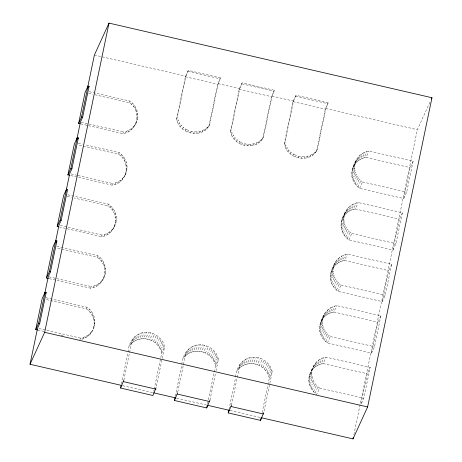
<?xml version="1.0" encoding="UTF-8"?>
<svg xmlns="http://www.w3.org/2000/svg" width="462" height="462" viewBox="0 0 462 462"><rect width="100%" height="100%" fill="white"/><g stroke="black" fill="none" stroke-linecap="round" stroke-linejoin="round"><path stroke-width="0.35" stroke-dasharray="2.31 1.73" d="M314.362 364.593C309.228 372.181 312.098 383.2 319.629 388.08L316.707 394.473C310.406 390.274 307.143 381.831 309.684 374.584C312.531 366.92 316.88 358.108 326.068 357.161L370.201 367.359L363.767 398.284L360.845 404.672M319.554 329.002C320.166 319.057 325.918 307.201 336.792 305.625L380.931 315.823L374.491 346.748L371.569 353.135L327.431 342.937C322.863 339.807 319.779 334.563 319.554 329.002C322.921 324.763 321.956 319.438 324.105 314.807M330.278 277.466C331.11 267.602 336.567 255.625 347.516 254.088L391.655 264.287L385.221 295.212L382.293 301.599L338.155 291.401C333.593 288.271 330.503 283.027 330.278 277.466C334.072 272.73 332.397 266.366 335.816 261.521M341.002 225.93C341.614 215.985 347.372 204.135 358.241 202.552L402.379 212.751L395.946 243.676L393.018 250.063L348.879 239.865C344.317 236.735 341.227 231.491 341.002 225.93C344.369 221.691 343.405 216.372 345.553 211.735M351.726 174.393C352.344 164.449 358.096 152.599 368.971 151.016L413.103 161.221L406.67 192.14L403.748 198.527L359.609 188.329C355.041 185.198 351.952 179.955 351.726 174.393C355.099 170.155 354.135 164.836 356.277 160.198M46.056 297.747L87.035 307.218C94.115 311.896 97.141 321.922 93.024 329.51C96.044 322.106 92.845 313.196 86.302 308.812L45.669 299.422M49.255 278.65L90.592 288.201C105.763 286.752 109.927 264.847 97.026 257.282L56.393 247.886M103.748 277.974C107.871 270.385 104.845 260.36 97.759 255.682L63.034 247.655M59.28 226.952L101.317 236.665C116.488 235.216 120.651 213.311 107.756 205.746L74.128 197.973M114.472 226.438C118.595 218.849 115.569 208.824 108.483 204.146L67.51 194.675M70.709 175.577L112.047 185.129C127.212 183.68 131.381 161.775 118.48 154.21L77.847 144.82M125.196 174.902C129.32 167.313 126.293 157.288 119.213 152.61L85.181 144.745M88.438 125.658L122.771 133.593C137.942 132.144 142.105 110.239 129.204 102.674L93.474 94.415M135.926 123.366C140.044 115.783 137.023 105.752 129.938 101.074L88.958 91.603M121.466 383.812L127.916 352.824M128.066 352.119C128.182 341.285 137.168 330.688 148.527 332.455C156.196 333.275 163.074 339.235 164.605 346.852L156.104 387.705M176.576 119.023L185.372 76.761L188.3 70.374L220.593 77.835L218.185 83.662L209.604 124.89C202.656 139.172 178.938 134.275 176.576 119.023L177.31 117.423L185.891 76.195L188.3 70.374M123.81 380.238L132.311 339.391M153.765 391.274L154.06 389.864M154.204 389.16L161.683 353.239L164.605 346.852M208.87 126.484L217.666 84.228L220.593 77.835M175.294 396.252L181.745 365.263M181.889 364.558C182.005 353.725 190.997 343.127 202.35 344.895C210.019 345.72 216.897 351.674 218.434 359.292L216.089 370.559M230.405 131.462L239.201 89.201L242.123 82.814L274.422 90.275L272.014 96.102L263.432 137.329C256.479 151.611 232.767 146.714 230.405 131.462L231.133 129.862L239.714 88.635L242.123 82.814M177.783 391.972L183.35 365.211M183.495 364.506L186.134 351.83M207.588 403.713L214.039 372.724M214.189 372.02L215.506 365.685L218.434 359.292M262.699 138.923L271.494 96.668L274.422 90.275M209.933 400.144L215.5 373.377M228.973 409.396L235.574 377.702M235.718 376.998C235.834 366.164 244.82 355.567 256.179 357.334C263.848 358.16 270.726 364.114 272.257 371.731L263.756 412.583M284.228 143.901L293.024 101.64L295.951 95.253L328.245 102.714L325.837 108.541L317.255 149.769C310.308 164.056 286.596 159.153 284.228 143.901L284.962 142.302L293.543 101.074L295.951 95.253M231.462 405.116L239.963 364.27M262.15 412.635L269.334 378.124L272.257 371.731M316.528 151.363L325.323 109.107L328.245 102.714M353.869 434.667L417.342 129.689L430.18 101.652M360.989 403.967L367.278 373.752L370.201 367.359M371.569 353.135L378.003 322.216L380.931 315.823M382.293 301.599L388.727 270.68L391.655 264.287M393.018 250.063L399.457 219.144L402.379 212.751M403.748 198.527L410.181 167.608L413.103 161.221M129.204 102.674L129.938 101.074M131.543 104.568L132.271 102.974M133.53 106.803L134.263 105.209M122.771 133.593L123.504 131.999C129.262 131.104 134.459 127.206 136.654 121.766M135.118 109.315L135.851 107.715M125.647 132.9L126.374 131.306M136.261 112.029L136.995 110.435M128.338 131.751L129.071 130.151M118.48 154.21L119.213 152.61M136.925 114.871L137.653 113.277M130.781 130.168L131.508 128.575M137.087 117.764L137.82 116.164M132.894 128.205L133.628 126.611M136.752 120.622L137.485 119.023M120.813 156.104L121.546 154.51M134.627 125.918L135.354 124.318M122.805 158.339L123.539 156.745M112.047 185.129L112.774 183.53C118.538 182.64 123.735 178.742 125.93 173.302M124.394 160.851L125.127 159.251M114.917 184.436L115.65 182.842M125.537 163.565L126.265 161.966M117.614 183.287L118.347 181.687M107.756 205.746L108.483 204.146M126.201 166.407L126.929 164.813M120.056 181.705L120.784 180.111M126.363 169.3L127.096 167.7M122.17 179.741L122.898 178.147M126.028 172.159L126.761 170.559M110.089 207.64L110.822 206.046M123.903 177.454L124.63 175.855M112.081 209.875L112.809 208.281M101.317 236.665L102.05 235.066C107.808 234.176 113.005 230.278 115.205 224.838M113.669 212.387L114.397 210.787M104.193 235.972L104.926 234.373M114.813 215.101L115.54 213.502M106.889 234.823L107.617 233.223M97.026 257.282L97.759 255.682M115.471 217.943L116.205 216.349M109.327 233.241L110.06 231.641M115.639 220.836L116.372 219.236M111.44 231.277L112.174 229.683M115.304 223.695L116.031 222.095M99.365 259.176L100.098 257.577M113.173 228.99L113.906 227.391M101.357 261.411L102.085 259.811M90.592 288.201L91.326 286.602C97.084 285.712 102.281 281.814 104.476 276.374M102.945 263.923L103.673 262.324M93.468 287.508L94.202 285.909M104.083 266.638L104.816 265.038M96.165 286.353L96.893 284.759M86.302 308.812L87.035 307.218M104.747 269.479L105.48 267.885M98.602 284.777L99.336 283.177M104.914 272.372L105.642 270.772M100.716 282.813L101.449 281.219M104.574 275.231L105.307 273.631M88.64 310.712L89.368 309.113M102.449 280.526L103.182 278.927M177.408 121.829L178.141 120.23L177.31 117.423M90.627 312.947L91.361 311.348M79.868 339.737L80.596 338.138C85.401 337.364 89.83 334.586 92.452 330.463C90.402 335.32 85.545 338.652 80.44 339.599M178.713 124.48L179.441 122.886L178.141 120.23M92.215 315.459L92.949 313.86M82.744 339.044L83.472 337.445M180.446 126.906L181.179 125.306L179.441 122.886M93.359 318.174L94.092 316.574M85.435 337.889L86.169 336.296M94.023 321.015L94.75 319.415M182.565 129.025L183.298 127.431L181.179 125.306M87.878 336.313L88.606 334.713M94.184 323.908L94.918 322.309M89.992 334.349L90.725 332.75M93.85 326.761L94.583 325.167M185.008 130.792L185.736 129.193L183.298 127.431M187.705 132.149L188.432 130.55C195.726 133.61 204.961 131.439 209.604 124.89M190.581 133.062L191.308 131.462M193.555 133.501L194.283 131.907M196.541 133.46L197.274 131.861M199.463 132.929L200.19 131.335M202.229 131.936L202.962 130.342M204.764 130.503L205.498 128.904M206.999 128.667L207.733 127.073M129.383 345.778L130.654 344.219L133.576 337.826M130.654 344.219L132.109 342.816L135.037 336.428M132.109 342.816L133.732 341.603L136.66 335.21M133.732 341.603L135.499 340.581L138.427 334.193M231.237 134.269L231.97 132.669L231.133 129.862M135.499 340.581L137.387 339.772L140.315 333.385M137.387 339.772L139.368 339.189L142.296 332.802M232.536 136.919L233.27 135.326L231.97 132.669M139.368 339.189L141.418 338.837L144.34 332.449M234.274 139.345L235.002 137.745L233.27 135.326M141.418 338.837L143.503 338.721L146.431 332.334M143.503 338.721L145.599 338.842L148.527 332.455M236.394 141.464L237.122 139.87L235.002 137.745M145.599 338.842L147.678 339.2L150.6 332.813M238.831 143.232L239.564 141.632L237.122 139.87M147.678 339.2L149.705 339.795L152.633 333.402M161.683 353.239C160.545 347.759 156.676 343.029 151.657 340.604L154.585 334.217M241.528 144.589L242.261 142.989C249.555 146.05 258.789 143.878 263.432 137.329M153.505 341.632L156.433 335.245M244.404 145.501L245.137 143.901M155.226 342.856L158.154 336.463M247.378 145.94L248.111 144.346M156.797 344.259L159.719 337.866M158.189 345.824L161.117 339.437M250.369 145.9L251.103 144.3M159.39 347.528L162.318 341.141M253.286 145.368L254.019 143.774M160.378 349.353L163.305 342.96M161.146 351.264L164.074 344.877M256.058 144.375L256.785 142.781M258.593 142.943L259.321 141.343M260.828 141.106L261.561 139.512M183.212 358.217L184.482 356.658L187.405 350.265M184.482 356.658L185.938 355.255L188.86 348.868M185.938 355.255L187.56 354.042L190.483 347.649M187.56 354.042L189.328 353.02L192.25 346.633M285.066 146.708L285.793 145.108L284.962 142.302M189.328 353.02L191.216 352.211L194.138 345.824M191.216 352.211L193.197 351.628L196.119 345.241M286.365 149.359L287.098 147.765L285.793 145.108M193.197 351.628L195.247 351.276L198.169 344.889M288.097 151.784L288.831 150.185L287.098 147.765M195.247 351.276L197.332 351.16L200.254 344.773M197.332 351.16L199.428 351.282L202.35 344.895M290.217 153.904L290.95 152.31L288.831 150.185M199.428 351.282L201.501 351.646L204.429 345.253M292.66 155.671L293.393 154.071L290.95 152.31M201.501 351.646L203.534 352.235L206.456 345.842M215.506 365.685C214.368 360.198 210.499 355.469 205.486 353.049L208.408 346.656M295.357 157.028L296.09 155.434C303.378 158.489 312.612 156.318 317.255 149.769M207.334 354.071L210.256 347.684M298.233 157.94L298.966 156.341M209.055 355.295L211.977 348.902M301.207 158.379L301.94 156.785M210.62 356.699L213.548 350.312M212.018 358.264L214.94 351.877M304.198 158.339L304.926 156.739M213.219 359.967L216.141 353.58M307.114 157.808L307.848 156.214M214.206 361.792L217.134 355.399M214.974 363.704L217.897 357.317M309.881 156.814L310.614 155.22M312.416 155.382L313.149 153.782M314.657 153.546L315.384 151.952M237.035 370.657L238.305 369.098L241.233 362.705M238.305 369.098L239.761 367.7L242.689 361.307M239.761 367.7L241.383 366.482L244.311 360.089M241.383 366.482L243.151 365.459L246.079 359.072M243.151 365.459L245.039 364.651L247.967 358.264M245.039 364.651L247.02 364.068L249.948 357.68M247.02 364.068L249.07 363.715L251.998 357.328M249.07 363.715L251.155 363.6L254.083 357.213M251.155 363.6L253.251 363.727L256.179 357.334M253.251 363.727L255.33 364.085L258.258 357.692M255.33 364.085L257.357 364.674L260.285 358.281M269.334 378.124C268.197 372.638 264.328 367.908 259.309 365.488L262.237 359.095M261.163 366.51L264.085 360.123M352.587 168.445L355.515 162.052M353.355 166.586L357.265 158.454M352.061 170.38L354.983 163.993M354.342 164.842L355.538 163.23L358.466 156.837M351.773 172.372L354.695 165.985M355.538 163.23L356.93 161.769L359.858 155.376M262.878 367.735L265.806 361.342M356.93 161.769L358.495 160.481L361.423 154.094M351.934 176.415L354.856 170.028L354.654 168.006M358.495 160.481L360.216 159.39L363.144 153.003M264.449 369.138L267.377 362.751M352.379 178.413L355.307 172.02L354.856 170.028M360.216 159.39L362.064 158.506L364.992 152.119M265.841 370.703L268.769 364.316M353.066 180.347L355.988 173.96L355.307 172.02M362.064 158.506L364.016 157.842L366.938 151.455M353.979 182.207L356.901 175.82L355.988 173.96M267.042 372.407L269.97 366.019M364.016 157.842L366.043 157.409L368.971 151.016M268.035 374.232L270.957 367.839M355.105 183.957L358.027 177.57L356.901 175.82M268.803 376.143L271.725 369.756M356.433 185.574L359.355 179.187L358.027 177.57M341.863 219.981L344.791 213.588M342.631 218.122L346.54 209.991M341.331 221.916L344.259 215.529M343.618 216.378L344.814 214.761L347.742 208.374M341.048 223.908L343.971 217.521M357.94 187.041L360.862 180.648L359.355 179.187M344.814 214.761L346.205 213.305L349.133 206.912M346.205 213.305L347.771 212.018L350.698 205.63M341.204 227.951L344.132 221.564L343.93 219.542M359.609 188.329L362.531 181.941L360.862 180.648M347.771 212.018L349.491 210.926L352.414 204.539M341.655 229.949L344.577 223.556L344.132 221.564M349.491 210.926L351.339 210.043L354.262 203.655M342.336 231.884L345.264 225.496L344.577 223.556M351.339 210.043L353.291 209.378L356.214 202.991M343.249 233.743L346.177 227.35L345.264 225.496M353.291 209.378L355.318 208.945L358.241 202.552M344.381 235.493L347.303 229.1L346.177 227.35M345.703 237.11L348.631 230.723L347.303 229.1M331.139 271.512L334.829 263.271M330.607 273.452L333.535 267.059M332.888 267.914L334.09 266.297L337.012 259.91M330.318 275.444L333.246 269.057M347.21 238.577L350.138 232.184L348.631 230.723M334.09 266.297L335.481 264.841L338.403 258.449M335.481 264.841L337.046 263.554L339.968 257.167M330.48 279.487L333.408 273.1L333.2 271.079M348.879 239.865L351.807 233.477L350.138 232.184M337.046 263.554L338.767 262.462L341.689 256.075M330.931 281.479L333.853 275.092L333.408 273.1M338.767 262.462L340.609 261.579L343.537 255.191M331.612 283.42L334.54 277.033L333.853 275.092M340.609 261.579L342.561 260.915L345.489 254.522M332.524 285.279L335.452 278.886L334.54 277.033M342.561 260.915L344.588 260.481L347.516 254.088M333.651 287.029L336.579 280.636L335.452 278.886M334.979 288.646L337.907 282.259L336.579 280.636M320.414 323.048L323.336 316.661M321.177 321.194L325.092 313.057M319.883 324.988L322.805 318.595M322.164 319.45L323.365 317.833L326.288 311.446M319.594 326.981L322.522 320.588M336.486 290.113L339.414 283.72L337.907 282.259M323.365 317.833L324.751 316.378L327.679 309.985M324.751 316.378L326.322 315.09L329.244 308.703M319.756 331.023L322.678 324.636L322.476 322.609M338.155 291.401L341.083 285.008L339.414 283.72M326.322 315.09L328.037 313.998L330.965 307.611M320.201 333.015L323.129 326.628L322.678 324.636M328.037 313.998L329.885 313.115L332.813 306.722M320.888 334.956L323.81 328.569L323.129 326.628M329.885 313.115L331.837 312.451L334.765 306.058M321.8 336.815L324.722 330.422L323.81 328.569M331.837 312.451L333.864 312.012L336.792 305.625M322.926 338.565L325.854 332.172L324.722 330.422M324.255 340.182L327.177 333.789L325.854 332.172M309.684 374.584L313.375 366.343M309.159 376.524L312.081 370.131M311.44 370.986L312.635 369.369L315.563 362.982M308.87 378.517L311.792 372.124M325.762 341.643L328.684 335.256L327.177 333.789M312.635 369.369L314.027 367.908L316.955 361.521M308.824 380.538L311.752 374.145M314.027 367.908L315.592 366.626L318.52 360.239M309.032 382.559L311.954 376.166M327.431 342.937L330.353 336.544L328.684 335.256M315.592 366.626L317.313 365.534L320.241 359.141M309.476 384.551L312.404 378.164M317.313 365.534L319.161 364.651L322.089 358.258M310.164 386.492L313.086 380.105M319.161 364.651L321.113 363.987L324.035 357.594M311.076 388.351L313.998 381.959M321.113 363.987L323.14 363.548L326.068 357.161M312.202 390.101L315.124 383.708M313.525 391.718L316.453 385.325M315.038 393.179L317.96 386.792M91.724 332.062L93.751 327.91M188.08 71.402L220.38 78.869M241.909 83.841L274.203 91.309M295.738 96.281L328.032 103.748M94.381 55.047L185.891 76.195M218.185 83.662L239.714 88.635M272.014 96.102L293.543 101.074M325.837 108.541L417.342 129.689M185.372 76.761L217.666 84.228M239.201 89.201L271.494 96.668M293.024 101.64L325.323 109.107M88.571 93.284L92.775 94.254M366.043 157.409L410.181 167.608M362.531 181.941L406.67 192.14M81.133 122.205L123.504 131.999M80.735 123.88L87.74 125.497M78.234 143.139L82.403 144.104M355.318 208.945L399.457 219.144M351.807 233.477L395.946 243.676M71.102 173.903L77.356 175.346M78.049 175.508L112.774 183.53M67.117 196.356L71.321 197.326M344.588 260.481L388.727 270.68M341.083 285.008L385.221 295.212M60.378 225.439L102.05 235.066M56.78 246.211L62.341 247.493M333.864 312.012L378.003 322.216M330.353 336.544L374.491 346.748M48.955 276.813L91.326 286.602M323.14 363.548L367.278 373.752M319.629 388.08L363.767 398.284M38.929 328.511L80.596 338.138M37.832 330.024L44.138 331.479M60.949 335.366L63.051 335.851M122.707 385.678L152.893 392.66M176.767 398.175L206.254 404.989M230.122 410.504L260.314 417.481M257.357 364.674L259.309 365.488M203.534 352.235L205.486 353.049M149.705 339.795L151.657 340.604M293.393 154.071L296.09 155.434M239.564 141.632L242.261 142.989M185.736 129.193L188.432 130.55"/><path stroke-width="0.69" d="M37.832 330.024L35.73 329.533L42.163 298.614L45.091 292.227L46.165 292.475L39.732 323.394L37.538 328.187L30.03 364.264L122.003 385.516M48.556 278.488L46.454 278.003L52.893 247.078L55.815 240.69L56.895 240.939L50.456 271.858L48.262 276.651L44.687 293.832M58.582 226.79L57.178 226.467L63.617 195.542L66.54 189.154L67.619 189.403L61.18 220.322L58.986 225.115L55.411 242.296M69.306 175.254L67.908 174.931L74.342 144.005L77.27 137.618L78.344 137.867L71.91 168.786L69.716 173.579L66.141 190.76M80.036 123.718L78.632 123.394L85.066 92.475L87.994 86.082L89.068 86.33L82.634 117.256L80.44 122.043L76.721 139.911M87.451 88.352L94.381 55.047L109.009 23.1L431.97 97.736L367.619 406.953L352.991 438.9L261.018 417.642M35.73 329.533L38.652 323.146L45.091 292.227M46.454 278.003L49.382 271.61L55.815 240.69M57.178 226.467L60.106 220.074L66.54 189.154M67.908 174.931L70.83 168.538L77.27 137.618M78.632 123.394L81.56 117.001L87.994 86.082M30.03 364.264L44.658 332.311L109.009 23.1M156.104 387.705L152.887 395.501L120.588 388.04L121.177 385.221M120.588 388.04L123.81 380.238M209.933 400.144L206.71 407.94L174.417 400.479L175 397.661M174.417 400.479L177.633 392.677M206.71 407.94L207.299 405.122M263.756 412.583L260.539 420.38L228.24 412.918L228.829 410.1M228.24 412.918L231.462 405.116M260.539 420.38L260.978 418.266M352.991 438.9L353.286 437.491M88.519 87.532L89.068 86.33M77.795 139.068L78.344 137.867M56.069 242.735L56.895 240.939M45.617 293.67L46.165 292.475M431.375 99.041L431.97 97.736M81.56 117.001L82.634 117.256M70.83 168.538L71.91 168.786M60.106 220.074L61.18 220.322M49.382 271.61L50.456 271.858M38.652 323.146L39.732 323.394M44.658 332.311L367.619 406.953M123.516 381.647L155.81 389.114M177.339 394.086L209.638 401.553M231.167 406.525L263.461 413.992M153.598 392.821L176.062 398.013M207.657 405.313L229.423 410.343"/></g></svg>
